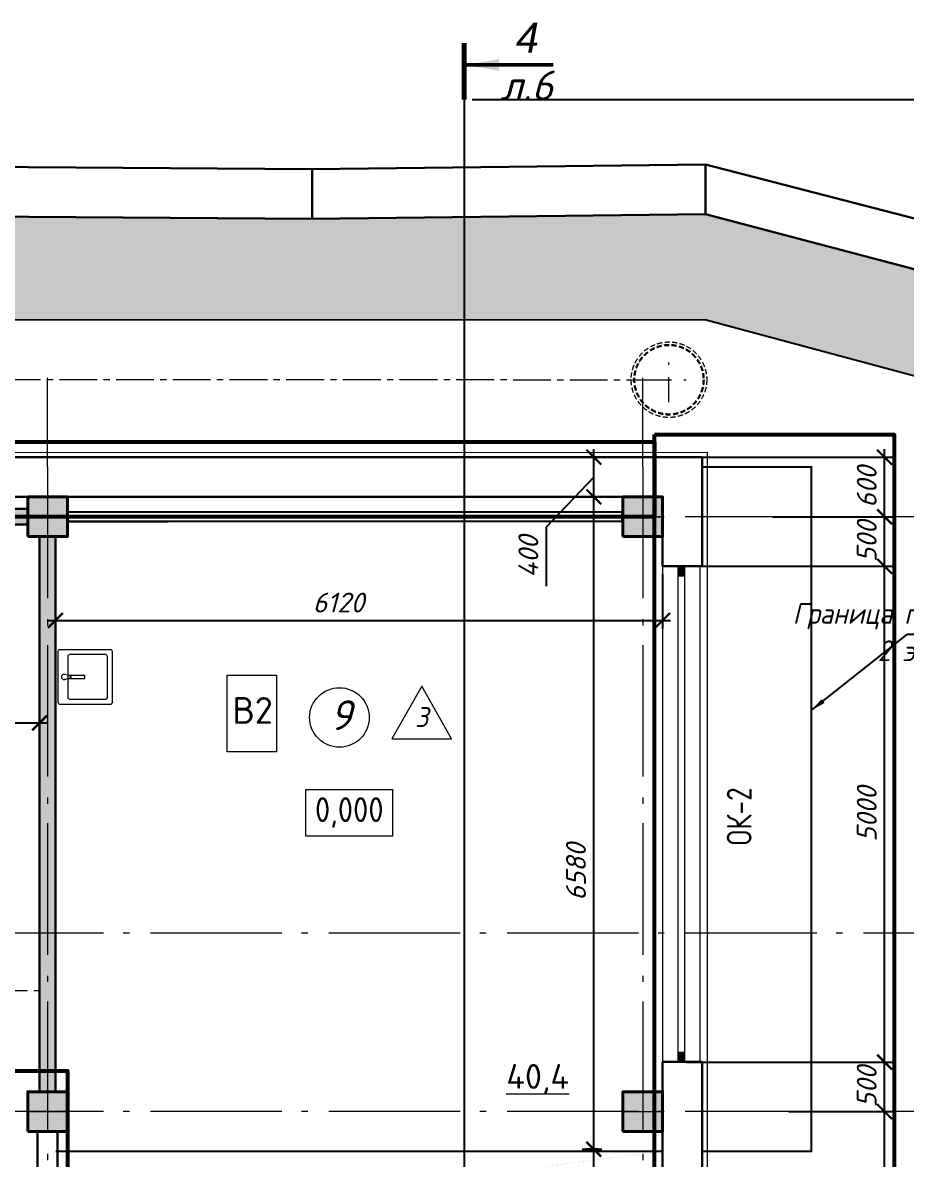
# Model space of a CAD drawing. Header units: millimetres. Extents: x -6419137 to 687965, y -598396 to 179722.
# Drawn here: x 238742 to 247648, y 55580 to 67044 of the extents above; entities that cross this region are included whole.
import ezdxf
from ezdxf.enums import TextEntityAlignment as Align

# ---------------------------------------------------------------- set-up
doc = ezdxf.new("R2010")
doc.units = ezdxf.units.MM
doc.header["$MEASUREMENT"] = 0
for name, pattern in [('DASHDOT', [1.05, 0.5, -0.25, 0.05, -0.25]), ('Double Dashed', [1797.222233, 1325, -211.666656, 63.333344, -197.222233]), ('Foul Sewer 20 06 07$0$Foul Sewer 20 06 07$0$Foul Sewer 20 06 07', [28.575, 19.05, -3.175, 3.175, -3.175]), ('PHANTOM2', [1.25, 0.625, -0.125, 0.125, -0.125, 0.125, -0.125]), ('штриховаяX2', [38.1, 25.4, -12.7])]:
    doc.linetypes.add(name, pattern=pattern)
for name, color, linetype in [('RAM_TXT', 5, 'Continuous'), ('колонны', 7, 'Continuous'), ('Окна ArchiCAD', 7, 'Continuous'), ('оси', 7, 'Continuous'), ('размеры', 7, 'Continuous'), ('стены внутр', 7, 'Continuous'), ('стены наруж', 7, 'Continuous'), ('текст', 7, 'Continuous'), ('чертеж', 7, 'Continuous'), ('№ помещений', 7, 'Continuous')]:
    doc.layers.add(name, color=color, linetype=linetype)
for name, color, linetype, lineweight in [('колонны_Ном._пера__94', 252, 'Continuous', 5), ('колонны_Ном._пера__99', 7, 'Continuous', 40), ('марки окон дверей', 7, 'Continuous', 0), ('марки окон дверей_Ном._пера__96', 7, 'Continuous', 5), ('оборудование_Ном._пера__95', 251, 'Continuous', 5), ('Окна ArchiCAD_Ном._пера__96', 7, 'Continuous', 5), ('Окна ArchiCAD_Ном._пера__97', 7, 'Continuous', 5), ('оси_Ном._пера__96', 7, 'Continuous', 5), ('площади_Ном._пера__96', 7, 'Continuous', 13), ('разрезы_Ном._пера__100', 7, 'Continuous', 50), ('разрезы_Ном._пера__97', 7, 'Continuous', 20), ('стены наруж_Ном._пера__91', 255, 'Continuous', 13), ('текст_Ном._пера__1', 7, 'Continuous', 25), ('текст_Ном._пера__96', 7, 'Continuous', 5), ('текст_Ном._пера__98', 7, 'Continuous', 35), ('текст_Ном._пера__99', 7, 'Continuous', 40), ('чертеж_Ном._пера__91', 250, 'Continuous', 5), ('чертеж_Ном._пера__96', 7, 'Continuous', 13), ('экспликац проемов_Ном._пера__1', 7, 'Continuous', 5), ('экспликац проемов_Ном._пера__97', 7, 'Continuous', 5), ('№ помещений_Ном._пера__96', 7, 'Continuous', 13)]:
    doc.layers.add(name, color=color, linetype=linetype, lineweight=lineweight)
doc.styles.get("Standard").update_dxf_attribs({"font": 'isocpeui.ttf'})
doc.styles.add('СГЕНЕРИР_СТИЛЬ_2', font='gost_2_304-81_type.ttf')
doc.styles.add('СГЕНЕРИР_СТИЛЬ_3', font='CS_Gost2304.shx')
doc.styles.add('СГЕНЕРИР_СТИЛЬ_7', font='ariali.ttf')
doc.styles.add('СГЕНЕРИР_СТИЛЬ_9', font='isocp.shx')
doc.dimstyles.get("Standard").update_dxf_attribs({"dimtxt": 150, "dimasz": 100, "dimexe": 100, "dimexo": 100, "dimgap": 80, "dimtad": 1, "dimtoh": 1, "dimdec": 0, "dimzin": 0, "dimdsep": 46, "dimtxsty": 'Standard', "dimblk": 'ARCHTICK', "dimblk2": 'ARCHTICK', "dimcen": 0.09, "dimdle": 100, "dimadec": 0, "dimazin": 0, "dimtfac": 1, "dimtdec": 0, "dimtofl": 0, "dimtmove": 0, "dimatfit": 3, "dimfxl": 1, "dimtolj": 1, "dimtzin": 0, "dimarcsym": 0})
doc.dimstyles.new('STEP', dxfattribs={"dimtxt": 200, "dimasz": 150, "dimexe": 80, "dimexo": 80, "dimgap": 80, "dimtad": 1, "dimdec": 0, "dimzin": 0, "dimdsep": 46, "dimtxsty": 'Standard', "dimblk": 'ARCHTICK', "dimcen": 150, "dimdle": 80, "dimadec": 0, "dimazin": 0, "dimtfac": 1, "dimtdec": 0, "dimtofl": 0, "dimtmove": 1, "dimatfit": 3, "dimfxl": 1, "dimtolj": 1, "dimtzin": 0, "dimarcsym": 0})

# ---------------------------------------------------------------- blocks, each defined once
blk = doc.blocks.new('A$C07077E92')
at = {"layer": 'стены наруж', "true_color": 0xcbc8bd}
h = blk.add_hatch(dxfattribs=at)
h.set_pattern_fill('ZIGZAG', color=9)
h.set_pattern_definition([(0, (0, 0), (0.125, 0.125), [0.125, -0.125]), (90, (0.125, 0), (-0.125, 0.125), [0.125, -0.125])])
h.paths.add_polyline_path([(-23.457, 2.776), (-23.482, 2.775), (-30.001, 2.726), (-36.011, 2.572), (-39.955, 2.485), (-43.988, 1.919), (-48.044, 1.447), (-50.073, 1.178), (-50.073, 1.176), (-52.022, 0.921), (-53.209, -0.316), (-53.153, -4.37), (-53.09, -6.365), (-53.09, -6.54), (-53.091, -8.531), (-52.555, -8.532), (-52.569, -10.669), (-52.639, -12.582), (-51.813, -12.436), (-51.807, -0.441), (-39.923, 1.215), (-23.264, 1.483)])
h.paths.add_polyline_path([(12.511, 5.055), (-0.257, 5.083), (-12.334, 5.231), (-14.269, 5.26), (-14.402, 5.293), (-20.123, 3.451), (-22.4, 2.782), (-23.457, 2.776), (-23.264, 1.483), (-21.925, 1.505), (-14.313, 3.968), (12.453, 3.955)])
h.paths.add_polyline_path([(33.912, 4.426), (31.681, 5.017), (27.716, 4.968), (27.716, 4.968), (17.703, 5.04), (13.728, 5.052), (12.511, 5.055), (12.453, 3.955), (31.687, 3.946), (37.482, 2.39), (41.867, -1.706), (43.932, -13.532), (44.334, -13.538), (43.373, -7.588), (42.731, -3.607), (42.435, -1.491), (42.199, -1.093), (37.887, 2.943), (37.741, 3.021), (33.856, 4.105)])
at = {"layer": 'стены наруж', "lineweight": 30}
for points in [[(17.703, 5.04), (27.716, 4.968), (27.716, 5.468), (17.704, 5.54)], [(31.681, 5.017), (31.681, 5.517), (27.716, 5.468)], [(31.681, 5.017), (33.912, 4.426), (33.982, 4.921), (31.681, 5.517)], [(31.681, 5.017), (27.716, 4.968)]]:
    blk.add_lwpolyline(points, dxfattribs=at)
at = {"layer": 'стены наруж', "color": 253, "true_color": 0xa3a3a3}
blk.add_lwpolyline([(43.932, -13.532), (41.867, -1.706), (37.482, 2.39), (31.687, 3.946), (-14.313, 3.968), (-21.925, 1.505), (-39.923, 1.215), (-51.807, -0.441), (-51.813, -12.436)], dxfattribs=at)
blk = doc.blocks.new('A$C32E329EE')
at = {"layer": 'колонны_Ном._пера__94', "linetype": 'Continuous', "true_color": 0x737373}
blk.add_hatch(color=8, dxfattribs=at).paths.add_polyline_path([(-138, -2520), (22, -2520), (22, 3080), (-138, 3080)])
at = {"layer": 'стены внутр', "lineweight": 30}
blk.add_lwpolyline([(-138, -2520), (-138, 3080), (22, 3080), (22, -2520)], dxfattribs=at)
blk = doc.blocks.new('Связ001')
at = {"layer": 'чертеж', "color": 83, "linetype": 'Continuous', "true_color": 0x7dc93b}
blk.add_line((150, 0), (1209, 0), dxfattribs=at)
blk.add_lwpolyline([(150, 100), (5983, 100), (5983, 0), (150, 0), (150, 100)], dxfattribs=at)
blk = doc.blocks.new('Стандартный маркер сетки_16')
at = {"layer": 'оси_Ном._пера__96', "linetype": 'Double Dashed'}
blk.add_line((900, 0), (41068, 0), dxfattribs=at)
at = {"layer": 'оси_Ном._пера__96', "style": 'СГЕНЕРИР_СТИЛЬ_2'}
blk.add_attdef('AC_MarkerText_1', text='', height=350, rotation=180, dxfattribs=at).set_placement((-261, 270), align=Align.BOTTOM_LEFT)
blk = doc.blocks.new('Номер помещения 15_8')
at = {"layer": '№ помещений_Ном._пера__96', "linetype": 'Continuous'}
blk.add_circle((0, 0), 300, dxfattribs=at)
at = {"layer": '№ помещений_Ном._пера__96', "insert": (-97, 23), "char_height": 300, "attachment_point": 4}
blk.add_mtext('9', dxfattribs=at)
blk = doc.blocks.new('Номер помещения 16_5')
at = {"layer": 'марки окон дверей_Ном._пера__96', "insert": (-316, 19), "char_height": 250, "attachment_point": 4, "style": 'СГЕНЕРИР_СТИЛЬ_3'}
blk.add_mtext('ОК-2', dxfattribs=at)
blk = doc.blocks.new('_ArchTick')
at = {"color": 0, "linetype": 'ByBlock', "const_width": 0.15}
blk.add_lwpolyline([(-0.5, -0.5), (0.5, 0.5)], dxfattribs=at)
blk = doc.blocks.new('*D188')
at = {"layer": 'Defpoints', "color": 0, "transparency": 16777216}
for p in [(244303, 55681), (244499, 55681), (244300, 47461)]:
    blk.add_point(p, dxfattribs=at)
at = {"layer": 'размеры', "color": 0, "lineweight": -2, "transparency": 16777216}
for p, q in [((244499, 47381), (244499, 55761)), ((244383, 55681), (244579, 55681)), ((244380, 47461), (244579, 47461))]:
    blk.add_line(p, q, dxfattribs=at)
at = {"layer": 'размеры', "color": 0, "lineweight": -2, "transparency": 16777216, "xscale": 150, "yscale": 150, "zscale": 150}
for p, rotation in [((244499, 55681), 90), ((244499, 47461), 270)]:
    blk.add_blockref('_ArchTick', p, dxfattribs=dict(at, rotation=rotation))
at = {"layer": 'размеры', "color": 0, "transparency": 16777216, "insert": (244319, 51954), "char_height": 200, "attachment_point": 5, "rotation": 90}
blk.add_mtext('\\A1;8220', dxfattribs=at)
blk = doc.blocks.new('*D189')
at = {"layer": 'Defpoints', "color": 0, "transparency": 16777216}
for p in [(244029, 62261), (244499, 62261), (244625, 55681)]:
    blk.add_point(p, dxfattribs=at)
at = {"layer": 'размеры', "color": 0, "lineweight": -2, "transparency": 16777216}
for p, q in [((244109, 62261), (244579, 62261)), ((244499, 55601), (244499, 62341)), ((244545, 55681), (244419, 55681))]:
    blk.add_line(p, q, dxfattribs=at)
at = {"layer": 'размеры', "color": 0, "lineweight": -2, "transparency": 16777216, "xscale": 150, "yscale": 150, "zscale": 150}
for p, rotation in [((244499, 62261), 90), ((244499, 55681), 270)]:
    blk.add_blockref('_ArchTick', p, dxfattribs=dict(at, rotation=rotation))
at = {"layer": 'размеры', "color": 0, "transparency": 16777216, "insert": (244319, 58478), "char_height": 200, "attachment_point": 5, "rotation": 90}
blk.add_mtext('\\A1;6580', dxfattribs=at)
blk = doc.blocks.new('*D190')
at = {"layer": 'Defpoints', "color": 0, "transparency": 16777216}
for p in [(245192, 61561), (245192, 61015), (239072, 60588)]:
    blk.add_point(p, dxfattribs=at)
at = {"layer": 'размеры', "color": 0, "lineweight": -2, "transparency": 16777216}
for p, q in [((245192, 61481), (245192, 60935)), ((238992, 61015), (245272, 61015)), ((239072, 60668), (239072, 61095))]:
    blk.add_line(p, q, dxfattribs=at)
at = {"layer": 'размеры', "color": 0, "lineweight": -2, "transparency": 16777216, "xscale": 150, "yscale": 150, "zscale": 150, "rotation": 180}
blk.add_blockref('_ArchTick', (239072, 61015), dxfattribs=at)
at = {"layer": 'размеры', "color": 0, "lineweight": -2, "transparency": 16777216, "xscale": 150, "yscale": 150, "zscale": 150}
blk.add_blockref('_ArchTick', (245192, 61015), dxfattribs=at)
at = {"layer": 'размеры', "color": 0, "transparency": 16777216, "insert": (241925, 61195), "char_height": 200, "attachment_point": 5}
blk.add_mtext('\\A1;6120', dxfattribs=at)
blk = doc.blocks.new('*D220')
at = {"layer": 'Defpoints', "color": 0, "transparency": 16777216}
for p in [(247165, 56561), (247430, 56561), (246788, 53661)]:
    blk.add_point(p, dxfattribs=at)
at = {"layer": 'размеры', "color": 0, "lineweight": -2, "transparency": 16777216}
for p, q in [((247430, 53581), (247430, 56641)), ((247245, 56561), (247510, 56561)), ((246868, 53661), (247510, 53661))]:
    blk.add_line(p, q, dxfattribs=at)
at = {"layer": 'размеры', "color": 0, "lineweight": -2, "transparency": 16777216, "xscale": 150, "yscale": 150, "zscale": 150}
for p, rotation in [((247430, 56561), 90), ((247430, 53661), 270)]:
    blk.add_blockref('_ArchTick', p, dxfattribs=dict(at, rotation=rotation))
at = {"layer": 'размеры', "color": 0, "transparency": 16777216, "insert": (247250, 55011), "char_height": 200, "attachment_point": 5, "rotation": 90}
blk.add_mtext('\\A1;2900', dxfattribs=at)
blk = doc.blocks.new('*D221')
at = {"layer": 'Defpoints', "color": 0, "transparency": 16777216}
for p in [(245352, 56561), (247430, 56561), (246386, 56061)]:
    blk.add_point(p, dxfattribs=at)
at = {"layer": 'размеры', "color": 0, "lineweight": -2, "transparency": 16777216}
for p, q in [((247430, 55981), (247430, 56641)), ((245432, 56561), (247510, 56561)), ((246466, 56061), (247510, 56061))]:
    blk.add_line(p, q, dxfattribs=at)
at = {"layer": 'размеры', "color": 0, "lineweight": -2, "transparency": 16777216, "xscale": 150, "yscale": 150, "zscale": 150}
for p, rotation in [((247430, 56561), 90), ((247430, 56061), 270)]:
    blk.add_blockref('_ArchTick', p, dxfattribs=dict(at, rotation=rotation))
at = {"layer": 'размеры', "color": 0, "transparency": 16777216, "insert": (247250, 56311), "char_height": 200, "attachment_point": 5, "rotation": 90}
blk.add_mtext('\\A1;500', dxfattribs=at)
blk = doc.blocks.new('*D222')
at = {"layer": 'Defpoints', "color": 0, "transparency": 16777216}
for p in [(246326, 62061), (247430, 62061), (245352, 61561)]:
    blk.add_point(p, dxfattribs=at)
at = {"layer": 'размеры', "color": 0, "lineweight": -2, "transparency": 16777216}
for p, q in [((247430, 61481), (247430, 62141)), ((246406, 62061), (247510, 62061)), ((245432, 61561), (247510, 61561))]:
    blk.add_line(p, q, dxfattribs=at)
at = {"layer": 'размеры', "color": 0, "lineweight": -2, "transparency": 16777216, "xscale": 150, "yscale": 150, "zscale": 150}
for p, rotation in [((247430, 62061), 90), ((247430, 61561), 270)]:
    blk.add_blockref('_ArchTick', p, dxfattribs=dict(at, rotation=rotation))
at = {"layer": 'размеры', "color": 0, "transparency": 16777216, "insert": (247250, 61811), "char_height": 200, "attachment_point": 5, "rotation": 90}
blk.add_mtext('\\A1;500', dxfattribs=at)
blk = doc.blocks.new('*D223')
at = {"layer": 'Defpoints', "color": 0, "transparency": 16777216}
for p in [(245352, 62661), (247430, 62661), (246223, 62061)]:
    blk.add_point(p, dxfattribs=at)
at = {"layer": 'размеры', "color": 0, "lineweight": -2, "transparency": 16777216}
for p, q in [((247430, 61981), (247430, 62741)), ((245432, 62661), (247510, 62661)), ((246303, 62061), (247510, 62061))]:
    blk.add_line(p, q, dxfattribs=at)
at = {"layer": 'размеры', "color": 0, "lineweight": -2, "transparency": 16777216, "xscale": 150, "yscale": 150, "zscale": 150}
for p, rotation in [((247430, 62661), 90), ((247430, 62061), 270)]:
    blk.add_blockref('_ArchTick', p, dxfattribs=dict(at, rotation=rotation))
at = {"layer": 'размеры', "color": 0, "transparency": 16777216, "insert": (247250, 62361), "char_height": 200, "attachment_point": 5, "rotation": 90}
blk.add_mtext('\\A1;600', dxfattribs=at)
blk = doc.blocks.new('Стандартный маркер сетки_18')
at = {"layer": 'оси_Ном._пера__96', "linetype": 'Double Dashed'}
blk.add_line((900, 0), (76535, 0), dxfattribs=at)
at = {"layer": 'оси_Ном._пера__96', "style": 'СГЕНЕРИР_СТИЛЬ_2'}
for tag, p in [('AC_MarkerText_1_1', (-244, 270)), ('AC_MarkerText_1_2', (77991, 270))]:
    blk.add_attdef(tag, text='', height=350, rotation=180, dxfattribs=at).set_placement(p, align=Align.BOTTOM_LEFT)
blk = doc.blocks.new('Мойка обычная 16_2')
at = {"layer": 'оборудование_Ном._пера__95', "linetype": 'Continuous'}
for p, q in [((0, 530), (0, 20)), ((530, 550), (20, 550)), ((249, 482), (265, 423)), ((285, 423), (301, 482)), ((550, 20), (550, 530)), ((50, 430), (50, 70)), ((480, 450), (70, 450)), ((259, 445), (259, 287)), ((265, 423), (259, 445)), ((291, 446), (285, 423)), ((291, 287), (291, 446)), ((500, 70), (500, 430)), ((20, 0), (530, 0)), ((70, 50), (480, 50))]:
    blk.add_line(p, q, dxfattribs=at)
for centre, radius, start, end in [((20, 530), 20, 90, 180), ((275, 487), 26.4, 349.9738, 190.0262), ((530, 530), 20, 0, 90), ((70, 430), 20, 90, 180), ((275, 425), 10, 190.3544, 349.6456), ((275, 425), 10, 190.3544, 349.6456), ((480, 430), 20, 0, 90), ((266, 287), 7.1, 181.1876, 218.9257), ((275, 298), 21.1, 226.9876, 313.0124), ((284, 287), 6.96, 320.6242, 359.1921), ((20, 20), 20, 180, 270), ((70, 70), 20, 180, 270), ((480, 70), 20, 270, 0), ((530, 20), 20, 270, 0)]:
    blk.add_arc(centre, radius, start, end, dxfattribs=at)
for p in [(249, 482), (265, 423), (285, 423), (261, 283), (289, 283), (291, 287), (20, 0), (70, 50)]:
    blk.add_point(p, dxfattribs=at)
blk = doc.blocks.new('A$C538E2CC3')
at = {"layer": 'чертеж_Ном._пера__96', "color": 253, "linetype": 'DASHDOT', "lineweight": 15, "ltscale": 500, "true_color": 0xa3a3a3}
for p, q in [((-109, -296), (-109, 154)), ((-334, -71), (116, -71))]:
    blk.add_line(p, q, dxfattribs=at)
at = {"layer": 'чертеж_Ном._пера__96', "color": 253, "linetype": 'штриховаяX2', "ltscale": 2, "true_color": 0xa3a3a3}
blk.add_circle((-109, -71), 381, dxfattribs=at)
at = {"layer": 'чертеж_Ном._пера__96', "color": 253, "linetype": 'штриховаяX2', "lineweight": 30, "ltscale": 2, "true_color": 0xa3a3a3}
blk.add_circle((-109, -71), 350, dxfattribs=at)
blk = doc.blocks.new('A$C6E950B50')
at = {"layer": 'колонны_Ном._пера__94', "linetype": 'Continuous', "true_color": 0x737373}
blk.add_hatch(color=8, dxfattribs=at).paths.add_polyline_path([(-669, 56), (-669, 216), (-3769, 216), (-3769, 56)])
at = {"layer": 'стены внутр', "lineweight": 30}
blk.add_lwpolyline([(-3769, 56), (-3769, 216), (-669, 216), (-669, 56), (-3769, 56)], dxfattribs=at)
blk = doc.blocks.new('Колонна_15_1', base_point=(22379, 71856))
at = {"layer": 'колонны_Ном._пера__94', "linetype": 'Continuous'}
blk.add_hatch(color=256, dxfattribs=at).paths.add_polyline_path([(22179, 71647), (22579, 71647), (22579, 72047), (22179, 72047)])
at = {"layer": 'колонны_Ном._пера__94', "color": 253, "lineweight": 5, "true_color": 0xa3a3a3}
for points in [[(22379, 72047), (22379, 71647)], [(22179, 71847), (22579, 71847)]]:
    blk.add_lwpolyline(points, dxfattribs=at)
at = {"layer": 'колонны_Ном._пера__99', "linetype": 'Continuous', "flags": 128}
blk.add_lwpolyline([(22179, 71647), (22579, 71647), (22579, 72047), (22179, 72047)], close=True, dxfattribs=at)
blk = doc.blocks.new('*D265')
at = {"layer": 'Defpoints', "color": 0, "transparency": 16777216}
for p in [(245352, 61561), (247430, 61561), (245352, 56561)]:
    blk.add_point(p, dxfattribs=at)
at = {"layer": 'размеры', "color": 0, "lineweight": -2, "transparency": 16777216}
for p, q in [((245432, 61561), (247510, 61561)), ((247430, 56481), (247430, 61641)), ((245432, 56561), (247510, 56561))]:
    blk.add_line(p, q, dxfattribs=at)
at = {"layer": 'размеры', "color": 0, "lineweight": -2, "transparency": 16777216, "xscale": 150, "yscale": 150, "zscale": 150}
for p, rotation in [((247430, 61561), 90), ((247430, 56561), 270)]:
    blk.add_blockref('_ArchTick', p, dxfattribs=dict(at, rotation=rotation))
at = {"layer": 'размеры', "color": 0, "transparency": 16777216, "insert": (247250, 59061), "char_height": 200, "attachment_point": 5, "rotation": 90}
blk.add_mtext('\\A1;5000', dxfattribs=at)
blk = doc.blocks.new('Окно 16_2')
at = {"layer": 'Окна ArchiCAD_Ном._пера__96', "linetype": 'Continuous'}
for points in [[(-2500, -100), (-2405, -100), (-2405, -30), (-2500, -30)], [(2500, -30), (2405, -30), (2405, -100), (2500, -100)]]:
    blk.add_hatch(color=140, dxfattribs=at).paths.add_polyline_path(points)
at = {"layer": 'Окна ArchiCAD_Ном._пера__96', "color": 140, "linetype": 'Continuous'}
for p, q in [((-2405, -30), (-2500, -30)), ((-2500, -30), (-2500, -100)), ((-2500, -100), (-2405, -100)), ((-2405, -100), (-2405, -30)), ((2405, -30), (-2405, -30)), ((-2405, -100), (2405, -100)), ((2500, -30), (2405, -30)), ((2405, -30), (2405, -100)), ((2405, -100), (2500, -100)), ((2500, -30), (2500, -100))]:
    blk.add_line(p, q, dxfattribs=at)
at = {"layer": 'Окна ArchiCAD_Ном._пера__97', "color": 140, "linetype": 'Continuous'}
blk.add_lwpolyline([(2500, 125), (-2500, 125), (-2500, -255), (2500, -255), (2500, 125)], dxfattribs=at)
blk = doc.blocks.new('Стандартный маркер сетки_15')
at = {"layer": 'оси_Ном._пера__96', "linetype": 'Double Dashed'}
blk.add_line((900, 0), (76535, 0), dxfattribs=at)
at = {"layer": 'оси_Ном._пера__96', "style": 'СГЕНЕРИР_СТИЛЬ_2'}
for tag, p in [('AC_MarkerText_1_1', (-261, 270)), ('AC_MarkerText_1_2', (77974, 270))]:
    blk.add_attdef(tag, text='', height=350, rotation=180, dxfattribs=at).set_placement(p, align=Align.BOTTOM_LEFT)
blk = doc.blocks.new('*D285')
at = {"layer": 'Defpoints', "color": 0, "transparency": 16777216}
for p in [(235572, 59957), (238912, 59982), (238912, 59957)]:
    blk.add_point(p, dxfattribs=at)
at = {"layer": 'размеры', "color": 0, "lineweight": -2, "transparency": 16777216}
for p, q in [((235492, 59982), (238992, 59982)), ((235572, 60037), (235572, 60062)), ((238912, 60037), (238912, 60062))]:
    blk.add_line(p, q, dxfattribs=at)
at = {"layer": 'размеры', "color": 0, "lineweight": -2, "transparency": 16777216, "xscale": 150, "yscale": 150, "zscale": 150, "rotation": 180}
blk.add_blockref('_ArchTick', (235572, 59982), dxfattribs=at)
at = {"layer": 'размеры', "color": 0, "lineweight": -2, "transparency": 16777216, "xscale": 150, "yscale": 150, "zscale": 150}
blk.add_blockref('_ArchTick', (238912, 59982), dxfattribs=at)
at = {"layer": 'размеры', "color": 0, "transparency": 16777216, "insert": (236918, 60162), "char_height": 200, "attachment_point": 5}
blk.add_mtext('\\A1;3340', dxfattribs=at)
blk = doc.blocks.new('*D298')
at = {"layer": 'Defpoints', "color": 0, "transparency": 16777216}
for p in [(244499, 62661), (244802, 62661), (244833, 62261)]:
    blk.add_point(p, dxfattribs=at)
at = {"layer": 'размеры', "color": 0, "lineweight": -2, "transparency": 16777216}
for p, q in [((244499, 62181), (244499, 62741)), ((244722, 62661), (244419, 62661)), ((244499, 62461), (244019, 61956)), ((244753, 62261), (244419, 62261)), ((244019, 61956), (244019, 61361))]:
    blk.add_line(p, q, dxfattribs=at)
at = {"layer": 'размеры', "color": 0, "lineweight": -2, "transparency": 16777216, "xscale": 150, "yscale": 150, "zscale": 150}
for p, rotation in [((244499, 62661), 90), ((244499, 62261), 270)]:
    blk.add_blockref('_ArchTick', p, dxfattribs=dict(at, rotation=rotation))
at = {"layer": 'размеры', "color": 0, "transparency": 16777216, "insert": (243839, 61658), "char_height": 200, "attachment_point": 5, "rotation": 90}
blk.add_mtext('\\A1;400', dxfattribs=at)
blk = doc.blocks.new('Стандартный маркер сетки_17')
at = {"layer": 'оси_Ном._пера__96', "linetype": 'Double Dashed'}
for q in [(0, 0), (20403, 0)]:
    blk.add_line((900, 0), q, dxfattribs=at)
at = {"layer": 'оси_Ном._пера__96', "style": 'СГЕНЕРИР_СТИЛЬ_2'}
blk.add_attdef('AC_MarkerText_1', text='', height=350, rotation=90, dxfattribs=at).set_placement((21973, -122), align=Align.BOTTOM_LEFT)
blk = doc.blocks.new('*D322')
at = {"layer": 'Defpoints', "color": 0, "transparency": 16777216}
for p in [(243192, 66268), (252550, 66268), (251860, 56570)]:
    blk.add_point(p, dxfattribs=at)
at = {"layer": 'RAM_TXT', "color": 0, "lineweight": -2, "transparency": 16777216}
for p, q in [((243272, 66268), (252630, 66268)), ((252550, 56490), (252550, 66348)), ((251940, 56570), (252630, 56570))]:
    blk.add_line(p, q, dxfattribs=at)
at = {"layer": 'RAM_TXT', "color": 0, "lineweight": -2, "transparency": 16777216, "xscale": 150, "yscale": 150, "zscale": 150}
for p, rotation in [((252550, 66268), 90), ((252550, 56570), 270)]:
    blk.add_blockref('_ArchTick', p, dxfattribs=dict(at, rotation=rotation))
at = {"layer": 'RAM_TXT', "color": 0, "transparency": 16777216, "insert": (252370, 61419), "char_height": 200, "attachment_point": 5, "rotation": 90}
blk.add_mtext('\\A1;9698', dxfattribs=at)
blk = doc.blocks.new('A$C28FD1EF7')
at = {"layer": 'разрезы_Ном._пера__100', "linetype": 'Continuous', "const_width": 50}
blk.add_lwpolyline([(20645, 8898), (20645, 8325)], dxfattribs=at)
at = {"layer": 'разрезы_Ном._пера__97', "insert": (21399, 8951), "char_height": 300, "attachment_point": 6, "style": 'СГЕНЕРИР_СТИЛЬ_7'}
blk.add_mtext('{4}', dxfattribs=at)
at = {"layer": 'разрезы_Ном._пера__100', "linetype": 'Continuous', "lineweight": 9}
blk.add_leader([(20645, 8675), (21541, 8675)], dimstyle='Standard', override={"dimasz": 350, "dimgap": 80, "dimtad": 0}, dxfattribs=at)

msp = doc.modelspace()

# ---------------------------------------------------------------- linework, layer by layer
at = {"layer": 'Defpoints', "color": 200, "linetype": 'Foul Sewer 20 06 07$0$Foul Sewer 20 06 07$0$Foul Sewer 20 06 07', "lineweight": 9, "ltscale": 20}
msp.add_lwpolyline([(176091.5, 60745), (192118.8, 61003.6), (199678.8, 63464.3), (245256, 63442.7)], dxfattribs=at)
at = {"layer": 'Defpoints', "color": 8, "linetype": 'штриховаяX2', "lineweight": 5, "ltscale": 5, "true_color": 0x737373, "const_width": 0.5}
for points in [[(245192.6, 56261.5), (244792.3, 56261.5), (244792.1, 61861.5), (245192.4, 61861.5)], [(239192.6, 47861.5), (238792.3, 47861.5), (238792.1, 55867.1), (239192.4, 55867.1)], [(245192.6, 47861.5), (244792.3, 47861.5), (244792.1, 55867.1), (245192.4, 55867.1)]]:
    msp.add_lwpolyline(points, close=True, dxfattribs=at)
at = {"layer": 'RAM_TXT', "color": 30}
msp.add_lwpolyline([(243192.3, 66267.5), (243192.3, 54203.1), (241592.3, 54203.1), (241592.3, 43926.4)], dxfattribs=at)
at = {"layer": 'стены внутр', "color": 14, "lineweight": 30}
msp.add_lwpolyline([(238892.3, 53861.5), (238892.3, 55861.5), (239092.3, 55861.5), (239092.3, 53861.5)], dxfattribs=at)
at = {"layer": 'стены наруж', "lineweight": 30}
msp.add_lwpolyline([(211342.3, 62261.5), (245192.3, 62261.5), (245192.3, 61561.5), (245592.3, 61561.5), (245592.3, 62661.5), (207692.3, 62661.1), (207692.3, 62261.5), (211342.3, 62261.5)], dxfattribs=at)
msp.add_lwpolyline([(245192.3, 56561.5), (245592.3, 56561.5), (245592.3, 53161.5), (245192.3, 53161.5)], close=True, dxfattribs=at)
at = {"layer": 'стены наруж_Ном._пера__91', "color": 83, "linetype": 'штриховаяX2', "lineweight": 9, "ltscale": 10, "true_color": 0x7dc93b, "const_width": 20}
for points in [[(245592.3, 62561.5), (246692.3, 62561.5), (246692.3, 55661.3), (245592.3, 55661.3), (245592.3, 55661.3)], [(239072.3, 55661.3), (245192.3, 55661.3), (245192.3, 55661.3)]]:
    msp.add_lwpolyline(points, dxfattribs=at)
at = {"layer": 'текст_Ном._пера__96', "linetype": 'Continuous', "flags": 128}
msp.add_lwpolyline([(241299.6, 60462.1), (241299.6, 59690.3), (240802.1, 59690.3), (240802.1, 60462.1)], close=True, dxfattribs=at)
at = {"layer": 'текст_Ном._пера__98', "linetype": 'Continuous', "lineweight": 5, "flags": 128}
msp.add_lwpolyline([(241596.4, 59308.1), (242469.8, 59308.1), (242469.8, 58839.9), (241596.4, 58839.9)], close=True, dxfattribs=at)
at = {"layer": 'чертеж', "color": 5, "lineweight": 0}
msp.add_lwpolyline([(207692.3, 59746.3), (207692.3, 62710.4), (245642.3, 62711.7), (245642.3, 46791.5), (238334.1, 46791.5), (238333.9, 52861.5), (207692.3, 52861.5), (207692.3, 59746.3)], dxfattribs=at)
at = {"layer": 'чертеж_Ном._пера__91', "color": 1, "lineweight": 53}
for points in [[(245110, 62889.3), (247525.3, 62889.3), (247525.3, 45738.3), (245110, 45738.3)], [(207718.8, 62817.7), (245110, 62817.7), (245110, 62061.5), (207718.8, 62061.5)], [(238385.4, 56472.5), (239192.3, 56472.5), (239192.3, 53861.5), (238385.4, 53861.5)]]:
    msp.add_lwpolyline(points, close=True, dxfattribs=at)
at = {"layer": 'чертеж_Ном._пера__96', "color": 0, "linetype": 'штриховаяX2', "lineweight": 5, "ltscale": 5}
msp.add_lwpolyline([(235572.3, 56961.4), (236949.9, 56961.4), (236949.9, 57281.6), (238912.3, 57281.6)], dxfattribs=at)
at = {"layer": 'чертеж_Ном._пера__96', "color": 8, "linetype": 'PHANTOM2', "lineweight": 5, "ltscale": 500, "true_color": 0x737373, "const_width": 0.5}
msp.add_lwpolyline([(239212.9, 47889.8), (240250.5, 55019.4), (245192.3, 55661.3)], dxfattribs=at)
at = {"layer": 'экспликац проемов_Ном._пера__97', "linetype": 'Continuous', "lineweight": 0}
msp.add_lwpolyline([(243063.5, 59819.6), (242763.5, 60353), (242463.5, 59819.6), (243063.5, 59819.6)], dxfattribs=at)

# ---------------------------------------------------------------- block references
at = {"linetype": 'Continuous', "xscale": 1000, "yscale": 1000, "zscale": 1000}
msp.add_blockref('A$C07077E92', (213943.3, 60097.1), dxfattribs=at)
at = {"layer": 'Defpoints'}
msp.add_blockref('A$C538E2CC3', (245365.4, 63514), dxfattribs=at)
at = {"layer": 'колонны'}
for p in [(238992.3, 62070.4), (244992.3, 62070.4), (238992.3, 56070.4), (244992.3, 56070.4)]:
    msp.add_blockref('Колонна_15_1', p, dxfattribs=at)
at = {"layer": 'марки окон дверей', "color": 102, "linetype": 'Continuous', "lineweight": 15, "zscale": 1000, "rotation": 90}
msp.add_blockref('Номер помещения 16_5', (245983.7, 59061.5), dxfattribs=at)
at = {"layer": 'оборудование_Ном._пера__95', "linetype": 'Continuous', "zscale": 1000, "rotation": 90}
msp.add_blockref('Мойка обычная 16_2', (239646.2, 60170.1), dxfattribs=at)
at = {"layer": 'Окна ArchiCAD', "color": 44, "linetype": 'Continuous', "lineweight": 35, "zscale": 1000, "rotation": 270}
msp.add_blockref('Окно 16_2', (245447.3, 59061.5), dxfattribs=at)
at = {"layer": 'оси', "color": 251, "lineweight": 5, "zscale": 1000}
for name, p, rotation in [('Стандартный маркер сетки_17', (238992.3, 63462.9), 270), ('Стандартный маркер сетки_17', (244992.3, 63462.9), 270), ('Стандартный маркер сетки_18', (249443.3, 62061.5), 180)]:
    msp.add_blockref(name, p, dxfattribs=dict(at, rotation=rotation))
at = {"layer": 'оси', "color": 251, "linetype": 'Continuous', "lineweight": 5, "zscale": 1000, "rotation": 180}
msp.add_blockref('Стандартный маркер сетки_16', (249443.3, 57861.5), dxfattribs=at)
at = {"layer": 'оси', "color": 251, "lineweight": 13, "zscale": 1000, "rotation": 180}
msp.add_blockref('Стандартный маркер сетки_15', (249443.3, 56061.5), dxfattribs=at)
at = {"layer": 'разрезы_Ном._пера__100'}
msp.add_blockref('A$C28FD1EF7', (222547.5, 57942.4), dxfattribs=at)
at = {"layer": 'стены внутр', "color": 30, "true_color": 0xff9c38}
msp.add_blockref('A$C32E329EE', (239050.6, 58781.9), dxfattribs=at)
at = {"layer": 'стены наруж'}
msp.add_blockref('A$C6E950B50', (239461.4, 61925.6), dxfattribs=at)
at = {"layer": 'чертеж', "linetype": 'Continuous', "xscale": 0.9584354169361498, "zscale": 1000}
msp.add_blockref('Связ001', (239048.5, 62011.5), dxfattribs=at)
at = {"layer": '№ помещений', "color": 102, "linetype": 'Continuous', "lineweight": 15, "zscale": 1000}
msp.add_blockref('Номер помещения 15_8', (241934.3, 60036.3), dxfattribs=at)

# ---------------------------------------------------------------- texts
at = {"layer": 'площади_Ном._пера__96', "insert": (243616.9, 56232.1), "char_height": 250, "attachment_point": 7}
msp.add_mtext('{\\fISOCPEUR|b0|i0|c204|p34;\\L40,4}', dxfattribs=at)
at = {"layer": 'текст', "linetype": 'Continuous', "insert": (247763.5, 60897.5), "char_height": 210, "attachment_point": 5, "line_spacing_factor": 1.076174}
msp.add_mtext('{\\W0.9;Граница перекрытия\\P 2 этажа}', dxfattribs=at)
at = {"layer": 'текст_Ном._пера__1', "linetype": 'Continuous', "insert": (241687.6, 58923.2), "char_height": 250, "attachment_point": 7, "style": 'СГЕНЕРИР_СТИЛЬ_9'}
msp.add_mtext('{0,000}', dxfattribs=at)
at = {"layer": 'текст_Ном._пера__96', "linetype": 'Continuous', "insert": (243821.1, 66411), "char_height": 300, "attachment_point": 5}
msp.add_mtext('л.6', dxfattribs=at)
at = {"layer": 'текст_Ном._пера__99', "linetype": 'Continuous', "insert": (241059.3, 60107.1), "char_height": 270, "attachment_point": 5}
msp.add_mtext('{\\fISOCPEUR|b0|i0|c204|p34;В2}', dxfattribs=at)
at = {"layer": 'экспликац проемов_Ном._пера__1', "color": 32, "linetype": 'Continuous', "true_color": 0xe07000, "insert": (242763.5, 60040.2), "char_height": 200, "attachment_point": 5}
msp.add_mtext('{\\W0.95;3}', dxfattribs=at)

# ---------------------------------------------------------------- dimensions: what is measured, and where the dimension line sits
at = {"layer": 'RAM_TXT', "color": 30}
dim = msp.add_linear_dim(base=(252550.3, 66267.5), p1=(251860.4, 56569.9), p2=(243192.3, 66267.5), angle=90, dimstyle='STEP', dxfattribs=at)
dim.commit()
dim.dimension.update_dxf_attribs({"geometry": '*D322', "text_midpoint": (252370.3, 61418.7)})
at = {"layer": 'размеры'}
for base, p1, p2, picture, middle in [((244498.6, 62661.5), (244832.7, 62261.5), (244802.4, 62661.5), '*D298', (244018.6, 61875.5)), ((247430.4, 62661.5), (246222.7, 62061.5), (245352.3, 62661.5), '*D223', (247430.4, 62361.5)), ((244498.6, 62261.5), (244625.1, 55681.5), (244028.5, 62261.5), '*D189', (244498.6, 58478.5)), ((247430.4, 62061.5), (245352.3, 61561.5), (246325.5, 62061.5), '*D222', (247430.4, 61811.5)), ((247430.4, 61561.5), (245352.3, 56561.5), (245352.3, 61561.5), '*D265', (247430.4, 59061.5)), ((247430.4, 56561.5), (246385.8, 56061.5), (245352.3, 56561.5), '*D221', (247430.4, 56311.5)), ((247430.4, 56561.5), (246788.5, 53661.5), (247165, 56561.5), '*D220', (247430.4, 55011.5)), ((244498.6, 55681.5), (244299.7, 47461.5), (244303, 55681.5), '*D188', (244498.6, 51954))]:
    dim = msp.add_linear_dim(base=base, p1=p1, p2=p2, angle=90, dimstyle='STEP', dxfattribs=at)
    dim.commit()
    dim.dimension.update_dxf_attribs({"geometry": picture, "text_midpoint": middle, "dimtype": 160})
for base, p1, p2, picture, middle in [((245192.3, 61014.9), (239072.3, 60587.7), (245192.3, 61561.5), '*D190', (241924.8, 61014.9)), ((238912.3, 59981.9), (235572.3, 59956.5), (238912.3, 59956.5), '*D285', (236917.5, 59981.9))]:
    dim = msp.add_linear_dim(base=base, p1=p1, p2=p2, dimstyle='STEP', dxfattribs=at)
    dim.commit()
    dim.dimension.update_dxf_attribs({"geometry": picture, "text_midpoint": middle, "dimtype": 160})

# ---------------------------------------------------------------- leaders
at = {"layer": 'текст', "lineweight": 0}
msp.add_leader([(246692.3, 60108.3), (247661.2, 60877.8), (250496, 60877.8)], dimstyle='STEP', override={"dimgap": 80, "dimtad": 0}, dxfattribs=at)

doc.saveas('drawing.dxf')
